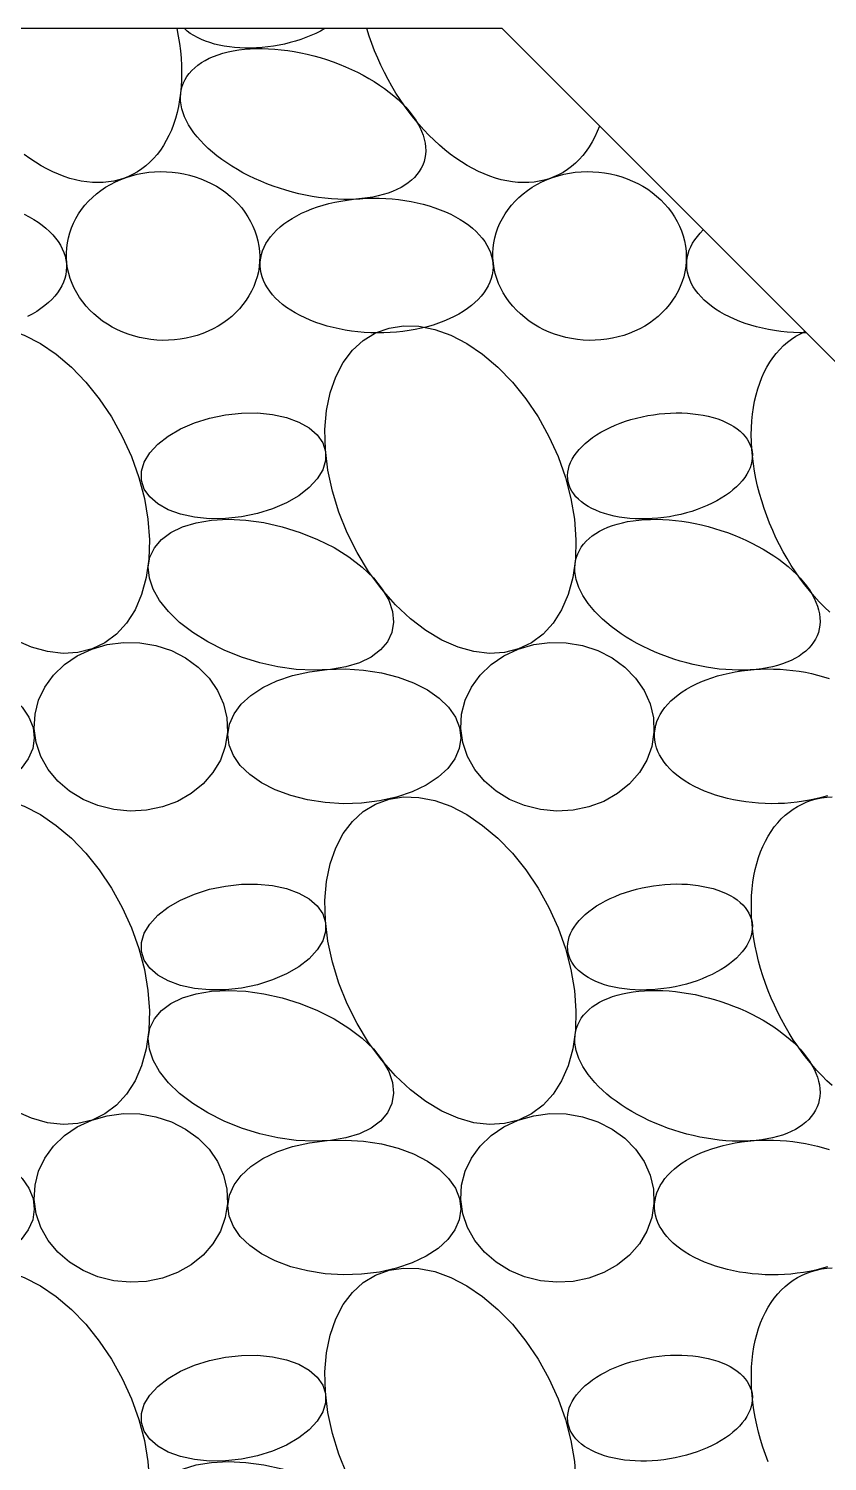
# Model space of a CAD drawing. Extents: x 10 to 698, y 9 to 300.
# Drawn here: x 669.776 to 671.648, y 139.422 to 142.779 of the extents above; entities that cross this region are included whole.
import ezdxf

# ---------------------------------------------------------------- set-up
doc = ezdxf.new("R2010")
doc.units = 0
doc.header["$LTSCALE"] = 0.5
doc.header["$MEASUREMENT"] = 0
doc.layers.get('0').update_dxf_attribs({"linetype": 'CONTINUOUS'})
doc.layers.add('A-DETL-MCUT', color=2, linetype='CONTINUOUS')
doc.layers.add('A-DETL-PATT', color=8, linetype='CONTINUOUS')

# ---------------------------------------------------------------- blocks, each defined once
blk = doc.blocks.new('BATT-01')
at = {"flags": 128}
for points in [[(-0.06648, 0.06741), (-0.07044, 0.06884), (-0.07469, 0.06949), (-0.07917, 0.06935), (-0.0838, 0.06843), (-0.0885, 0.06674), (-0.09321, 0.0643), (-0.09783, 0.06116), (-0.1023, 0.05738), (-0.10654, 0.053), (-0.11048, 0.04811), (-0.11406, 0.04278), (-0.11721, 0.0371), (-0.1199, 0.03117), (-0.12206, 0.02508), (-0.12368, 0.01893), (-0.12471, 0.01282), (-0.12515, 0.00685), (-0.12498, 0.00113), (-0.12421, -0.00426), (-0.12285, -0.00922), (-0.12093, -0.01368), (-0.11847, -0.01756), (-0.11552, -0.0208), (-0.11213, -0.02335), (-0.10834, -0.02515), (-0.10422, -0.0262), (-0.09985, -0.02645), (-0.09529, -0.02592), (-0.09061, -0.02461), (-0.0859, -0.02254), (-0.08122, -0.01975), (-0.07667, -0.01628), (-0.07231, -0.01219), (-0.06821, -0.00755), (-0.06444, -0.00243), (-0.06107, 0.00309), (-0.05814, 0.0089), (-0.05571, 0.01493), (-0.05382, 0.02106), (-0.05249, 0.0272), (-0.05176, 0.03325), (-0.05162, 0.03911), (-0.05209, 0.04467), (-0.05315, 0.04986), (-0.0548, 0.05458), (-0.05699, 0.05876), (-0.0597, 0.06233), (-0.06288, 0.06523)], [(-0.0518, 0.0327), (-0.0518, 0.03004), (-0.05098, 0.02734), (-0.04936, 0.02466), (-0.047, 0.02211), (-0.04397, 0.01974), (-0.04036, 0.01764), (-0.03627, 0.01587), (-0.03184, 0.01448), (-0.0272, 0.01352), (-0.02248, 0.01301), (-0.01783, 0.01297), (-0.0134, 0.0134), (-0.00932, 0.01429), (-0.00571, 0.0156), (-0.00268, 0.01731), (-0.00032, 0.01936), (0.00129, 0.02168), (0.00211, 0.02421), (0.00211, 0.02687), (0.00129, 0.02958), (-0.00032, 0.03225), (-0.00268, 0.03481), (-0.00571, 0.03717), (-0.00933, 0.03927), (-0.01341, 0.04104), (-0.01785, 0.04243), (-0.02249, 0.04339), (-0.02721, 0.0439), (-0.03185, 0.04395), (-0.03628, 0.04352), (-0.04037, 0.04263), (-0.04398, 0.04131), (-0.04701, 0.0396), (-0.04937, 0.03756), (-0.05098, 0.03523)], [(-0.07123, -0.0203), (-0.06995, -0.02303), (-0.0679, -0.02545), (-0.06514, -0.02751), (-0.06172, -0.02917), (-0.05772, -0.03038), (-0.05324, -0.03112), (-0.04836, -0.03137), (-0.0432, -0.03112), (-0.03788, -0.03039), (-0.03252, -0.02919), (-0.02722, -0.02754), (-0.02212, -0.02548), (-0.01732, -0.02307), (-0.01294, -0.02034), (-0.00907, -0.01737), (-0.00579, -0.01421), (-0.00319, -0.01095), (-0.00131, -0.00765), (-0.00021, -0.00438), (0.0001, -0.00123), (-0.00039, 0.00175), (-0.00167, 0.00448), (-0.00372, 0.0069), (-0.00648, 0.00897), (-0.0099, 0.01062), (-0.0139, 0.01183), (-0.01839, 0.01257), (-0.02326, 0.01282), (-0.02842, 0.01257), (-0.03374, 0.01184), (-0.03911, 0.01064), (-0.0444, 0.00899), (-0.0495, 0.00694), (-0.0543, 0.00452), (-0.05868, 0.00179), (-0.06255, -0.00118), (-0.06583, -0.00433), (-0.06843, -0.0076), (-0.07031, -0.0109), (-0.07141, -0.01417), (-0.07172, -0.01732)], [(-0.14801, -0.04955), (-0.14737, -0.05369), (-0.14593, -0.05767), (-0.14373, -0.06137), (-0.14085, -0.06468), (-0.13736, -0.06751), (-0.13336, -0.06978), (-0.12897, -0.07142), (-0.12431, -0.07238), (-0.11952, -0.07264), (-0.11473, -0.07219), (-0.11009, -0.07104), (-0.10573, -0.06923), (-0.10177, -0.0668), (-0.09833, -0.06383), (-0.0955, -0.06041), (-0.09337, -0.05662), (-0.09199, -0.05259), (-0.09142, -0.04842), (-0.09166, -0.04423), (-0.0927, -0.04016), (-0.09453, -0.03631), (-0.09708, -0.03279), (-0.10028, -0.0297), (-0.10403, -0.02715), (-0.10825, -0.02519), (-0.11279, -0.02388), (-0.11753, -0.02327), (-0.12233, -0.02336), (-0.12706, -0.02417), (-0.13158, -0.02565), (-0.13576, -0.02778), (-0.13947, -0.03049), (-0.14262, -0.0337), (-0.14511, -0.03732), (-0.14687, -0.04124), (-0.14784, -0.04536)], [(-0.09144, -0.05124), (-0.09098, -0.05432), (-0.08968, -0.05731), (-0.0876, -0.06014), (-0.08476, -0.06274), (-0.08125, -0.06504), (-0.07715, -0.06699), (-0.07257, -0.06854), (-0.06761, -0.06965), (-0.06239, -0.0703), (-0.05705, -0.07046), (-0.05172, -0.07014), (-0.04653, -0.06934), (-0.0416, -0.06809), (-0.03707, -0.0664), (-0.03303, -0.06433), (-0.02959, -0.06193), (-0.02683, -0.05925), (-0.02482, -0.05636), (-0.02362, -0.05333), (-0.02324, -0.05024), (-0.02371, -0.04716), (-0.025, -0.04416), (-0.02709, -0.04134), (-0.02993, -0.03874), (-0.03344, -0.03643), (-0.03753, -0.03448), (-0.04212, -0.03293), (-0.04708, -0.03182), (-0.0523, -0.03118), (-0.05763, -0.03101), (-0.06296, -0.03133), (-0.06816, -0.03213), (-0.07308, -0.03339), (-0.07762, -0.03507), (-0.08166, -0.03714), (-0.0851, -0.03955), (-0.08786, -0.04223), (-0.08986, -0.04512), (-0.09107, -0.04815)]]:
    blk.add_lwpolyline(points, close=True, dxfattribs=at)

msp = doc.modelspace()

# ---------------------------------------------------------------- linework, layer by layer
at = {"layer": 'A-DETL-MCUT'}
for p, q in [((670.88587003, 142.77896613), (665.88587003, 142.77896613)), ((672.13587003, 141.52896613), (670.88587003, 142.77896613))]:
    msp.add_line(p, q, dxfattribs=at)
at = {"layer": 'A-DETL-PATT', "extrusion": (0, 0, -1), "flags": 128}
for points in [[(-670.12358994, 142.77896613), (-670.12700112, 142.76145476), (-670.1298127, 142.74402864), (-670.13201881, 142.72672427), (-670.13361481, 142.70957788), (-670.13459736, 142.69262538), (-670.13496441, 142.6759023), (-670.13471519, 142.65944363), (-670.13385022, 142.64328387), (-670.13237132, 142.62745685), (-670.13028157, 142.61199573), (-670.12758535, 142.59693287), (-670.12428832, 142.58229984), (-670.12039738, 142.56812727), (-670.11592067, 142.55444486), (-670.11086758, 142.54128125), (-670.10524868, 142.52866402), (-670.09907575, 142.51661959), (-670.09236171, 142.50517319), (-670.08512062, 142.49434879), (-670.07736766, 142.48416907), (-670.06911905, 142.47465533), (-670.06039208, 142.46582752), (-670.05120502, 142.45770411), (-670.04157711, 142.45030212), (-670.03152852, 142.44363705), (-670.02108029, 142.43772287), (-670.01025431, 142.43257195), (-669.99907325, 142.42819509), (-669.98756052, 142.42460146), (-669.97574025, 142.42179857), (-669.96363718, 142.41979231), (-669.95127667, 142.41858687), (-669.93868459, 142.41818477), (-669.92588734, 142.41858687), (-669.91291169, 142.41979231), (-669.89978485, 142.42179857), (-669.88653429, 142.42460146), (-669.87318776, 142.42819509), (-669.85977323, 142.43257195), (-669.84631879, 142.43772287), (-669.8328526, 142.44363705), (-669.81940289, 142.45030212), (-669.80599782, 142.45770411), (-669.79266545, 142.46582752), (-669.77943373, 142.47465533), (-669.76633035, 142.48416907)], [(-670.47065584, 142.77896613), (-670.46025458, 142.77323827), (-670.44937425, 142.76782503), (-670.43805545, 142.76274661), (-670.42634041, 142.75802197), (-670.41427284, 142.75366874), (-670.40189778, 142.74970315), (-670.3892614, 142.74614001), (-670.37641086, 142.74299261), (-670.3633941, 142.7402727), (-670.3502597, 142.73799043), (-670.33705666, 142.7361543), (-670.32383425, 142.73477118), (-670.31064182, 142.73384622), (-670.29752858, 142.73338287), (-670.28454347, 142.73338287), (-670.27173493, 142.73384622), (-670.25915078, 142.73477118), (-670.24683796, 142.7361543), (-670.23484241, 142.73799043), (-670.2232089, 142.7402727), (-670.21198083, 142.74299261), (-670.20120011, 142.74614001), (-670.19090696, 142.74970315), (-670.18113979, 142.75366874), (-670.17193504, 142.75802197), (-670.16332706, 142.76274661), (-670.15534798, 142.76782503), (-670.14802755, 142.77323827), (-670.14139311, 142.77896613)], [(-671.11403647, 142.55079969), (-671.10885667, 142.53784941), (-671.10312, 142.52544689), (-671.09683834, 142.51361785), (-671.09002471, 142.5023868), (-671.08269323, 142.49177701), (-671.07485909, 142.48181048), (-671.06653853, 142.47250785), (-671.0577488, 142.46388842), (-671.04850811, 142.45597003), (-671.03883561, 142.44876911), (-671.02875135, 142.44230058), (-671.01827623, 142.43657784), (-671.00743195, 142.43161275), (-670.996241, 142.4274156), (-670.98472656, 142.4239951), (-670.97291249, 142.42135832), (-670.96082329, 142.41951074), (-670.94848401, 142.41845618), (-670.93592021, 142.41819684), (-670.92315794, 142.41873323), (-670.91022365, 142.42006427), (-670.89714414, 142.42218718), (-670.88394652, 142.42509756), (-670.87065814, 142.42878939), (-670.85730654, 142.43325502), (-670.84391939, 142.43848518), (-670.83052444, 142.44446905), (-670.81714944, 142.45119421), (-670.80382212, 142.45864673), (-670.7905701, 142.46681117), (-670.77742083, 142.4756706), (-670.76440158, 142.48520667), (-670.75153933, 142.49539961), (-670.73886072, 142.50622829), (-670.72639204, 142.51767028), (-670.71415913, 142.52970186), (-670.70218734, 142.54229809), (-670.69050148, 142.55543287), (-670.67912577, 142.56907899), (-670.66808379, 142.58320815), (-670.65739841, 142.59779108), (-670.64709179, 142.61279755), (-670.63718529, 142.62819646), (-670.62769943, 142.64395591), (-670.61865388, 142.66004322), (-670.61006738, 142.67642505), (-670.60195772, 142.69306747), (-670.59434172, 142.70993597), (-670.58723516, 142.72699559), (-670.58065276, 142.74421099), (-670.57460818, 142.76154648), (-670.56911392, 142.77896613)], [(-669.76600906, 142.34407202), (-669.7774374, 142.338191), (-669.78829388, 142.33195703), (-669.79854497, 142.32538939), (-669.80815896, 142.31850837), (-669.81710614, 142.31133525), (-669.82535886, 142.30389219), (-669.83289161, 142.2962022), (-669.83968111, 142.28828905), (-669.84570636, 142.28017721), (-669.85094876, 142.27189173), (-669.85539208, 142.26345824), (-669.8590226, 142.25490279), (-669.8618291, 142.24625185), (-669.8638029, 142.23753213), (-669.8649379, 142.2287706), (-669.8652306, 142.21999434), (-669.86468008, 142.21123048), (-669.86328805, 142.20250609), (-669.86105882, 142.19384816), (-669.85799926, 142.18528344), (-669.85411885, 142.1768384), (-669.84942957, 142.16853914), (-669.84394591, 142.16041133), (-669.83768484, 142.15248008), (-669.83066569, 142.14476991), (-669.82291017, 142.13730464), (-669.81444225, 142.13010736), (-669.8052881, 142.12320031), (-669.79547602, 142.11660484), (-669.78503633, 142.11034134), (-669.77400131, 142.10442916)], [(-671.59868131, 142.06615485), (-671.58372663, 142.06630434), (-671.56879473, 142.06692769), (-671.55393048, 142.06802305), (-671.53917853, 142.06958712), (-671.52458322, 142.07161519), (-671.51018841, 142.07410118), (-671.49603734, 142.07703761), (-671.48217255, 142.08041567), (-671.4686357, 142.08422519), (-671.45546745, 142.08845474), (-671.44270739, 142.0930916), (-671.43039385, 142.09812184), (-671.41856384, 142.10353034), (-671.4072529, 142.10930086), (-671.39649502, 142.11541605), (-671.38632253, 142.12185754), (-671.37676599, 142.12860597), (-671.36785413, 142.13564106), (-671.35961371, 142.14294168), (-671.35206951, 142.15048588), (-671.3452442, 142.15825099), (-671.33915827, 142.16621369), (-671.33383002, 142.17435005), (-671.32927546, 142.18263561), (-671.32550828, 142.19104548), (-671.3225398, 142.19955438), (-671.32037893, 142.20813676), (-671.31903217, 142.21676682), (-671.31850357, 142.22541862), (-671.31879471, 142.23406618), (-671.31990472, 142.2426835), (-671.32183027, 142.25124469), (-671.32456556, 142.25972402), (-671.32810239, 142.26809602), (-671.33243011, 142.27633553), (-671.33753573, 142.28441779), (-671.34340391, 142.29231852), (-671.35001701, 142.30001396), (-671.35735516, 142.307481)], [(-671.6536257, 141.41167024), (-671.64129085, 141.42358957), (-671.62921228, 141.43608366), (-671.61741518, 141.44912646), (-671.60592415, 141.46269076), (-671.59476316, 141.47674827), (-671.58395549, 141.49126967), (-671.57352367, 141.50622469), (-671.56348946, 141.52158213), (-671.5538738, 141.53730997), (-671.54469672, 141.55337539), (-671.53597737, 141.5697449), (-671.52773394, 141.58638436), (-671.51998362, 141.60325907), (-671.51274256, 141.62033383), (-671.50602588, 141.63757303), (-671.49984758, 141.65494072), (-671.49422055, 141.67240068), (-671.48915651, 141.68991649), (-671.48466604, 141.70745163), (-671.4807585, 141.72496953), (-671.47744203, 141.74243364), (-671.47472355, 141.75980755), (-671.47260874, 141.77705503), (-671.471102, 141.7941401), (-671.47020648, 141.81102714), (-671.46992404, 141.82768092), (-671.47025527, 141.84406671), (-671.47119949, 141.86015034), (-671.47275471, 141.87589827), (-671.47491771, 141.89127764), (-671.47768396, 141.9062564), (-671.4810477, 141.9208033), (-671.48500191, 141.934888), (-671.48953835, 141.94848112), (-671.49464756, 141.96155432), (-671.50031888, 141.97408034), (-671.50654048, 141.98603305), (-671.51329939, 141.99738752), (-671.5205815, 142.00812007), (-671.52837165, 142.01820832), (-671.53665357, 142.02763123), (-671.54540999, 142.03636915), (-671.55462266, 142.04440385), (-671.56427236, 142.05171858), (-671.57433896, 142.05829808), (-671.58480147, 142.06412864), (-671.59563808, 142.06919808)], [(-671.6480747, 140.98166703), (-671.63460763, 140.97776197), (-671.6207736, 140.97429974), (-671.60661539, 140.97129105), (-671.59217674, 140.96874519), (-671.57750229, 140.96667003), (-671.56263739, 140.96507199), (-671.54762801, 140.963956), (-671.53252051, 140.96332552), (-671.51736161, 140.96318249), (-671.50219816, 140.96352736), (-671.48707703, 140.96435906), (-671.47204495, 140.96567502), (-671.45714839, 140.96747118), (-671.44243339, 140.96974197), (-671.42794544, 140.97248038), (-671.41372932, 140.97567795), (-671.39982897, 140.9793248), (-671.38628736, 140.98340964), (-671.37314633, 140.98791986), (-671.36044652, 140.99284152), (-671.34822716, 140.99815939), (-671.33652604, 141.00385706), (-671.32537933, 141.00991689), (-671.31482146, 141.01632017), (-671.30488509, 141.0230471), (-671.29560091, 141.03007689), (-671.28699763, 141.0373878), (-671.27910185, 141.04495725), (-671.27193796, 141.05276184), (-671.2655281, 141.06077743), (-671.2598921, 141.06897926), (-671.25504737, 141.07734198), (-671.25100888, 141.08583973), (-671.24778913, 141.09444625), (-671.24539806, 141.10313494), (-671.24384305, 141.11187894), (-671.24312893, 141.12065123), (-671.24325789, 141.12942468), (-671.24422954, 141.13817219), (-671.24604087, 141.14686671), (-671.24868629, 141.15548136), (-671.25215762, 141.16398953), (-671.25644412, 141.17236491), (-671.26153255, 141.18058162), (-671.26740719, 141.18861426), (-671.27404987, 141.19643799), (-671.28144005, 141.20402864), (-671.28955491, 141.21136275), (-671.29836935, 141.21841764), (-671.30785613, 141.22517151), (-671.31798593, 141.23160349), (-671.32872744, 141.23769368), (-671.34004745, 141.24342328), (-671.35191098, 141.24877456), (-671.36428136, 141.25373099), (-671.37712034, 141.25827725), (-671.39038825, 141.26239928), (-671.40404408, 141.26608435), (-671.41804561, 141.26932106), (-671.43234957, 141.27209941), (-671.44691175, 141.27441082), (-671.46168713, 141.27624813), (-671.47663005, 141.27760566), (-671.49169431, 141.27847923), (-671.50683336, 141.27886614), (-671.52200039, 141.27876518), (-671.53714854, 141.27817666), (-671.55223098, 141.27710242), (-671.56720108, 141.27554576), (-671.58201258, 141.2735115), (-671.5966197, 141.27100593), (-671.61097728, 141.26803679), (-671.62504095, 141.26461326), (-671.63876724, 141.26074592), (-671.65211372, 141.25644673)], [(-671.65943372, 140.30261888), (-671.64702672, 140.31422582), (-671.63486254, 140.32641567), (-671.62296638, 140.33916317), (-671.61136289, 140.35244189), (-671.60007613, 140.3662243), (-671.58912949, 140.38048186), (-671.57854565, 140.39518499), (-671.56834657, 140.41030324), (-671.55855336, 140.42580526), (-671.54918634, 140.44165892), (-671.54026492, 140.45783137), (-671.53180759, 140.47428908), (-671.52383187, 140.49099795), (-671.5163543, 140.50792334), (-671.50939037, 140.52503017), (-671.50295453, 140.54228298), (-671.49706011, 140.55964602), (-671.49171932, 140.5770833), (-671.48694324, 140.59455868), (-671.48274176, 140.61203593), (-671.4791236, 140.62947884), (-671.47609625, 140.64685124), (-671.47366598, 140.66411714), (-671.47183785, 140.68124074), (-671.47061562, 140.69818656), (-671.47000184, 140.71491947), (-671.46999778, 140.73140479), (-671.47060345, 140.74760835), (-671.47181759, 140.76349657), (-671.47363769, 140.77903651), (-671.47605997, 140.79419598), (-671.47907941, 140.80894354), (-671.48268975, 140.82324863), (-671.48688352, 140.83708161), (-671.49165202, 140.8504138), (-671.49698536, 140.86321756), (-671.50287249, 140.87546636), (-671.50930121, 140.88713482), (-671.5162582, 140.89819874), (-671.52372903, 140.9086352), (-671.53169823, 140.91842257), (-671.54014926, 140.92754055), (-671.54906463, 140.93597026), (-671.55842584, 140.94369421), (-671.56821351, 140.95069641), (-671.57840733, 140.95696233), (-671.58898618, 140.96247899), (-671.59992814, 140.96723495), (-671.61121053, 140.97122037), (-671.62280995, 140.97442697), (-671.63470238, 140.97684811), (-671.64686316, 140.97847878), (-671.65926709, 140.97931559)], [(-671.6480747, 139.87794833), (-671.63460763, 139.87404327), (-671.6207736, 139.87058104), (-671.60661539, 139.86757235), (-671.59217674, 139.86502649), (-671.57750229, 139.86295133), (-671.56263739, 139.86135329), (-671.54762801, 139.8602373), (-671.53252051, 139.85960682), (-671.51736161, 139.8594638), (-671.50219816, 139.85980867), (-671.48707703, 139.86064037), (-671.47204495, 139.86195633), (-671.45714839, 139.86375248), (-671.44243339, 139.86602327), (-671.42794544, 139.86876168), (-671.41372932, 139.87195926), (-671.39982897, 139.8756061), (-671.38628736, 139.87969094), (-671.37314633, 139.88420117), (-671.36044652, 139.88912282), (-671.34822716, 139.8944407), (-671.33652604, 139.90013836), (-671.32537933, 139.9061982), (-671.31482146, 139.91260147), (-671.30488509, 139.9193284), (-671.29560091, 139.92635819), (-671.28699763, 139.93366911), (-671.27910185, 139.94123856), (-671.27193796, 139.94904314), (-671.2655281, 139.95705874), (-671.2598921, 139.96526057), (-671.25504737, 139.97362328), (-671.25100888, 139.98212103), (-671.24778913, 139.99072756), (-671.24539806, 139.99941625), (-671.24384305, 140.00816025), (-671.24312893, 140.01693253), (-671.24325789, 140.02570599), (-671.24422954, 140.03445349), (-671.24604087, 140.04314801), (-671.24868629, 140.05176267), (-671.25215762, 140.06027083), (-671.25644412, 140.06864622), (-671.26153255, 140.07686292), (-671.26740719, 140.08489556), (-671.27404987, 140.0927193), (-671.28144005, 140.10030995), (-671.28955491, 140.10764405), (-671.29836935, 140.11469895), (-671.30785613, 140.12145282), (-671.31798593, 140.12788479), (-671.32872744, 140.13397499), (-671.34004745, 140.13970458), (-671.35191098, 140.14505587), (-671.36428136, 140.1500123), (-671.37712034, 140.15455855), (-671.39038825, 140.15868059), (-671.40404408, 140.16236565), (-671.41804561, 140.16560237), (-671.43234957, 140.16838072), (-671.44691175, 140.17069212), (-671.46168713, 140.17252943), (-671.47663005, 140.17388697), (-671.49169431, 140.17476054), (-671.50683336, 140.17514744), (-671.52200039, 140.17504648), (-671.53714854, 140.17445797), (-671.55223098, 140.17338372), (-671.56720108, 140.17182706), (-671.58201258, 140.16979281), (-671.5966197, 140.16728724), (-671.61097728, 140.1643181), (-671.62504095, 140.16089457), (-671.63876724, 140.15702723), (-671.65211372, 140.15272803)], [(-671.50939037, 139.42131147), (-671.50295453, 139.43856429), (-671.49706011, 139.45592733), (-671.49171932, 139.47336461), (-671.48694324, 139.49083998), (-671.48274176, 139.50831724), (-671.4791236, 139.52576014), (-671.47609625, 139.54313255), (-671.47366598, 139.56039844), (-671.47183785, 139.57752204), (-671.47061562, 139.59446786), (-671.47000184, 139.61120077), (-671.46999778, 139.62768609), (-671.47060345, 139.64388965), (-671.47181759, 139.65977787), (-671.47363769, 139.67531782), (-671.47605997, 139.69047728), (-671.47907941, 139.70522484), (-671.48268975, 139.71952994), (-671.48688352, 139.73336291), (-671.49165202, 139.7466951), (-671.49698536, 139.75949886), (-671.50287249, 139.77174767), (-671.50930121, 139.78341612), (-671.5162582, 139.79448005), (-671.52372903, 139.80491651), (-671.53169823, 139.81470387), (-671.54014926, 139.82382186), (-671.54906463, 139.83225156), (-671.55842584, 139.83997552), (-671.56821351, 139.84697771), (-671.57840733, 139.85324363), (-671.58898618, 139.85876029), (-671.59992814, 139.86351626), (-671.61121053, 139.86750167), (-671.62280995, 139.87070827), (-671.63470238, 139.87312942), (-671.64686316, 139.87476008), (-671.65926709, 139.87559689)]]:
    msp.add_lwpolyline(points, dxfattribs=at)
for points in [[(-670.70297414, 142.46750751), (-670.70003539, 142.45948145), (-670.69630175, 142.45172815), (-670.69178379, 142.4442696), (-670.68649432, 142.43712694), (-670.68044833, 142.43032041), (-670.67366296, 142.4238693), (-670.66615745, 142.41779191), (-670.65795308, 142.41210546), (-670.64907308, 142.40682607), (-670.63954265, 142.4019687), (-670.62938879, 142.39754713), (-670.61864029, 142.39357388), (-670.60732761, 142.39006022), (-670.59548281, 142.38701611), (-670.58313949, 142.38445018), (-670.57033262, 142.3823697), (-670.55709851, 142.38078057), (-670.54347466, 142.37968729), (-670.52949971, 142.37909296), (-670.51521325, 142.37899927), (-670.5006558, 142.37940648), (-670.48586861, 142.38031344), (-670.47089359, 142.38171758), (-670.45577321, 142.38361491), (-670.44055031, 142.38600007), (-670.42526805, 142.38886628), (-670.40996975, 142.39220542), (-670.39469878, 142.39600803), (-670.37949841, 142.40026333), (-670.36441174, 142.40495926), (-670.34948153, 142.4100825), (-670.3347501, 142.41561854), (-670.32025922, 142.42155168), (-670.30604995, 142.4278651), (-670.29216258, 142.43454091), (-670.27863646, 142.44156018), (-670.26550995, 142.44890302), (-670.25282025, 142.45654861), (-670.24060332, 142.46447528), (-670.22889381, 142.47266056), (-670.2177249, 142.48108125), (-670.20712825, 142.48971348), (-670.1971339, 142.49853278), (-670.18777018, 142.50751416), (-670.17906363, 142.51663214), (-670.17103893, 142.5258609), (-670.16371883, 142.53517426), (-670.15712408, 142.54454583), (-670.15127337, 142.55394904), (-670.14618328, 142.56335723), (-670.14186825, 142.57274375), (-670.13834051, 142.58208198), (-670.13561005, 142.59134546), (-670.13368461, 142.60050791), (-670.13256966, 142.60954338), (-670.13226835, 142.61842625), (-670.13278154, 142.62713134), (-670.13410777, 142.63563398), (-670.13624328, 142.64391005), (-670.13918203, 142.65193611), (-670.14291567, 142.65968941), (-670.14743363, 142.66714796), (-670.1527231, 142.67429062), (-670.15876909, 142.68109715), (-670.16555445, 142.68754826), (-670.17305996, 142.69362565), (-670.18126434, 142.6993121), (-670.19014433, 142.70459149), (-670.19967477, 142.70944886), (-670.20982863, 142.71387043), (-670.22057713, 142.71784368), (-670.23188981, 142.72135734), (-670.2437346, 142.72440145), (-670.25607793, 142.72696738), (-670.2688848, 142.72904786), (-670.28211891, 142.73063699), (-670.29574275, 142.73173027), (-670.30971771, 142.7323246), (-670.32400416, 142.73241829), (-670.33856162, 142.73201108), (-670.35334881, 142.73110412), (-670.36832382, 142.72969998), (-670.38344421, 142.72780265), (-670.3986671, 142.72541749), (-670.41394936, 142.72255128), (-670.42924766, 142.71921214), (-670.44451864, 142.71540953), (-670.45971901, 142.71115423), (-670.47480568, 142.7064583), (-670.48973589, 142.70133506), (-670.50446731, 142.69579902), (-670.5189582, 142.68986588), (-670.53316747, 142.68355246), (-670.54705484, 142.67687665), (-670.56058095, 142.66985738), (-670.57370747, 142.66251454), (-670.58639717, 142.65486895), (-670.59861409, 142.64694228), (-670.6103236, 142.638757), (-670.62149251, 142.63033631), (-670.63208916, 142.62170408), (-670.64208351, 142.61288478), (-670.65144723, 142.6039034), (-670.66015378, 142.59478542), (-670.66817848, 142.58555666), (-670.67549858, 142.5762433), (-670.68209333, 142.56687174), (-670.68794405, 142.55746852), (-670.69303413, 142.54806033), (-670.69734916, 142.53867381), (-670.70087691, 142.52933558), (-670.70360737, 142.5200721), (-670.70553281, 142.51090965), (-670.70664776, 142.50187418), (-670.70694907, 142.49299131), (-670.70643588, 142.48428622), (-670.70510965, 142.47578359)], [(-670.31778872, 142.23350298), (-670.31668115, 142.22149957), (-670.3147358, 142.20958888), (-670.31195992, 142.19781522), (-670.30836383, 142.18622237), (-670.30396091, 142.17485348), (-670.29876753, 142.16375082), (-670.29280303, 142.15295572), (-670.28608958, 142.14250831), (-670.27865216, 142.13244748), (-670.27051844, 142.12281064), (-670.26171867, 142.11363364), (-670.2522856, 142.10495063), (-670.24225431, 142.09679391), (-670.23166212, 142.08919381), (-670.22054843, 142.08217861), (-670.20895459, 142.07577442), (-670.19692373, 142.07000505), (-670.18450061, 142.06489196), (-670.17173143, 142.06045418), (-670.1586637, 142.05670821), (-670.14534604, 142.053668), (-670.13182798, 142.05134484), (-670.11815981, 142.04974739), (-670.10439238, 142.04888158), (-670.09057691, 142.04875064), (-670.0767648, 142.04935505), (-670.06300741, 142.05069257), (-670.04935593, 142.05275822), (-670.03586115, 142.05554431), (-670.02257327, 142.05904048), (-670.00954171, 142.06323372), (-669.99681496, 142.06810844), (-669.98444036, 142.07364651), (-669.97246395, 142.07982731), (-669.96093028, 142.08662785), (-669.94988225, 142.09402285), (-669.93936096, 142.10198478), (-669.92940556, 142.11048403), (-669.92005307, 142.11948898), (-669.9113383, 142.12896613), (-669.90329365, 142.13888023), (-669.89594907, 142.14919439), (-669.88933186, 142.15987025), (-669.88346664, 142.17086809), (-669.87837524, 142.182147), (-669.8740766, 142.19366502), (-669.8705867, 142.2053793), (-669.86791853, 142.21724627), (-669.86608201, 142.22922177), (-669.86508398, 142.24126127), (-669.86492815, 142.25331996), (-669.8656151, 142.26535299), (-669.86714227, 142.27731561), (-669.86950398, 142.2891633), (-669.87269145, 142.30085199), (-669.87669282, 142.3123382), (-669.8814932, 142.3235792), (-669.88707473, 142.33453318), (-669.89341666, 142.34515938), (-669.90049539, 142.35541827), (-669.90828458, 142.36527169), (-669.91675527, 142.37468298), (-669.92587593, 142.38361714), (-669.93561264, 142.39204093), (-669.94592918, 142.39992301), (-669.95678716, 142.40723405), (-669.96814621, 142.41394687), (-669.97996405, 142.42003649), (-669.99219674, 142.42548025), (-670.00479875, 142.4302579), (-670.01772322, 142.43435168), (-670.03092205, 142.43774635), (-670.04434616, 142.44042928), (-670.0579456, 142.4423905), (-670.07166978, 142.4436227), (-670.08546764, 142.44412131), (-670.09928786, 142.44388446), (-670.11307903, 142.44291304), (-670.12678984, 142.44121067), (-670.14036928, 142.43878367), (-670.15376685, 142.43564108), (-670.16693269, 142.43179458), (-670.17981784, 142.42725849), (-670.19237435, 142.42204968), (-670.20455552, 142.41618752), (-670.21631604, 142.40969383), (-670.22761214, 142.40259276), (-670.23840182, 142.39491072), (-670.24864493, 142.3866763), (-670.25830336, 142.37792013), (-670.2673412, 142.36867477), (-670.2757248, 142.35897464), (-670.283423, 142.3488558), (-670.29040715, 142.3383559), (-670.29665126, 142.32751401), (-670.30213212, 142.31637045), (-670.30682933, 142.30496668), (-670.31072541, 142.29334513), (-670.31380588, 142.28154902), (-670.31605927, 142.26962224), (-670.3174772, 142.25760915), (-670.3180544, 142.24555445)], [(-671.3172268, 142.23350298), (-671.31611923, 142.22149957), (-671.31417388, 142.20958888), (-671.311398, 142.19781522), (-671.30780191, 142.18622237), (-671.30339899, 142.17485348), (-671.29820562, 142.16375082), (-671.29224111, 142.15295572), (-671.28552766, 142.14250831), (-671.27809024, 142.13244748), (-671.26995652, 142.12281064), (-671.26115675, 142.11363364), (-671.25172368, 142.10495063), (-671.24169239, 142.09679391), (-671.2311002, 142.08919381), (-671.21998652, 142.08217861), (-671.20839268, 142.07577442), (-671.19636182, 142.07000505), (-671.18393869, 142.06489196), (-671.17116951, 142.06045418), (-671.15810178, 142.05670821), (-671.14478412, 142.053668), (-671.13126606, 142.05134484), (-671.11759789, 142.04974739), (-671.10383047, 142.04888158), (-671.090015, 142.04875064), (-671.07620288, 142.04935505), (-671.06244549, 142.05069257), (-671.04879402, 142.05275822), (-671.03529923, 142.05554431), (-671.02201135, 142.05904048), (-671.00897979, 142.06323372), (-670.99625304, 142.06810844), (-670.98387845, 142.07364651), (-670.97190203, 142.07982731), (-670.96036836, 142.08662785), (-670.94932033, 142.09402285), (-670.93879904, 142.10198478), (-670.92884364, 142.11048403), (-670.91949116, 142.11948898), (-670.91077638, 142.12896613), (-670.90273174, 142.13888023), (-670.89538715, 142.14919439), (-670.88876994, 142.15987025), (-670.88290473, 142.17086809), (-670.87781333, 142.182147), (-670.87351468, 142.19366502), (-670.87002478, 142.2053793), (-670.86735661, 142.21724627), (-670.8655201, 142.22922177), (-670.86452207, 142.24126127), (-670.86436624, 142.25331996), (-670.86505318, 142.26535299), (-670.86658035, 142.27731561), (-670.86894207, 142.2891633), (-670.87212953, 142.30085199), (-670.8761309, 142.3123382), (-670.88093128, 142.3235792), (-670.88651282, 142.33453318), (-670.89285474, 142.34515938), (-670.89993347, 142.35541827), (-670.90772267, 142.36527169), (-670.91619335, 142.37468298), (-670.92531401, 142.38361714), (-670.93505072, 142.39204093), (-670.94536726, 142.39992301), (-670.95622525, 142.40723405), (-670.96758429, 142.41394687), (-670.97940214, 142.42003649), (-670.99163482, 142.42548025), (-671.00423683, 142.4302579), (-671.0171613, 142.43435168), (-671.03036014, 142.43774635), (-671.04378424, 142.44042928), (-671.05738368, 142.4423905), (-671.07110786, 142.4436227), (-671.08490572, 142.44412131), (-671.09872595, 142.44388446), (-671.11251711, 142.44291304), (-671.12622792, 142.44121067), (-671.13980737, 142.43878367), (-671.15320493, 142.43564108), (-671.16637078, 142.43179458), (-671.17925592, 142.42725849), (-671.19181243, 142.42204968), (-671.20399361, 142.41618752), (-671.21575412, 142.40969383), (-671.22705023, 142.40259276), (-671.2378399, 142.39491072), (-671.24808301, 142.3866763), (-671.25774145, 142.37792013), (-671.26677928, 142.36867477), (-671.27516289, 142.35897464), (-671.28286108, 142.3488558), (-671.28984523, 142.3383559), (-671.29608935, 142.32751401), (-671.3015702, 142.31637045), (-671.30626741, 142.30496668), (-671.31016349, 142.29334513), (-671.31324396, 142.28154902), (-671.31549735, 142.26962224), (-671.31691529, 142.25760915), (-671.31749249, 142.24555445)], [(-670.86466868, 142.21999434), (-670.86411816, 142.21123048), (-670.86272614, 142.20250609), (-670.8604969, 142.19384816), (-670.85743734, 142.18528344), (-670.85355693, 142.1768384), (-670.84886765, 142.16853914), (-670.843384, 142.16041133), (-670.83712292, 142.15248008), (-670.83010378, 142.14476991), (-670.82234826, 142.13730464), (-670.81388034, 142.13010736), (-670.80472619, 142.12320031), (-670.7949141, 142.11660484), (-670.78447442, 142.11034134), (-670.77343939, 142.10442916), (-670.76184314, 142.09888657), (-670.7497215, 142.09373073), (-670.73711195, 142.08897755), (-670.72405346, 142.08464172), (-670.71058638, 142.08073666), (-670.69675236, 142.07727444), (-670.68259414, 142.07426574), (-670.66815549, 142.07171988), (-670.65348104, 142.06964472), (-670.63861615, 142.06804668), (-670.62360676, 142.0669307), (-670.60849927, 142.06630022), (-670.59334036, 142.06615719), (-670.57817691, 142.06650206), (-670.56305578, 142.06733376), (-670.5480237, 142.06864972), (-670.53312714, 142.07044587), (-670.51841214, 142.07271666), (-670.5039242, 142.07545508), (-670.48970808, 142.07865265), (-670.47580772, 142.08229949), (-670.46226611, 142.08638434), (-670.44912508, 142.09089456), (-670.43642527, 142.09581621), (-670.42420592, 142.10113409), (-670.4125048, 142.10683175), (-670.40135808, 142.11289159), (-670.39080022, 142.11929487), (-670.38086384, 142.1260218), (-670.37157966, 142.13305158), (-670.36297639, 142.1403625), (-670.3550806, 142.14793195), (-670.34791671, 142.15573653), (-670.34150685, 142.16375213), (-670.33587085, 142.17195396), (-670.33102612, 142.18031668), (-670.32698764, 142.18881443), (-670.32376788, 142.19742095), (-670.32137681, 142.20610964), (-670.31982181, 142.21485364), (-670.31910768, 142.22362592), (-670.31923664, 142.23239938), (-670.32020829, 142.24114688), (-670.32201963, 142.2498414), (-670.32466504, 142.25845606), (-670.32813637, 142.26696423), (-670.33242287, 142.27533961), (-670.33751131, 142.28355632), (-670.34338594, 142.29158895), (-670.35002862, 142.29941269), (-670.35741881, 142.30700334), (-670.36553366, 142.31433745), (-670.3743481, 142.32139234), (-670.38383489, 142.32814621), (-670.39396469, 142.33457819), (-670.40470619, 142.34066838), (-670.41602621, 142.34639798), (-670.42788973, 142.35174926), (-670.44026011, 142.35670569), (-670.4530991, 142.36125195), (-670.46636701, 142.36537398), (-670.48002283, 142.36905905), (-670.49402437, 142.37229576), (-670.50832833, 142.37507411), (-670.5228905, 142.37738551), (-670.53766588, 142.37922282), (-670.5526088, 142.38058036), (-670.56767306, 142.38145393), (-670.58281211, 142.38184083), (-670.59797915, 142.38173987), (-670.61312729, 142.38115136), (-670.62820973, 142.38007712), (-670.64317983, 142.37852046), (-670.65799134, 142.3764862), (-670.67259845, 142.37398063), (-670.68695603, 142.37101149), (-670.70101971, 142.36758796), (-670.71474599, 142.36372062), (-670.72809247, 142.35942143), (-670.74101789, 142.35470366), (-670.75348229, 142.34958192), (-670.76544715, 142.34407202), (-670.77687548, 142.338191), (-670.78773197, 142.33195703), (-670.79798305, 142.32538939), (-670.80759704, 142.31850837), (-670.81654422, 142.31133525), (-670.82479694, 142.30389219), (-670.83232969, 142.2962022), (-670.83911919, 142.28828905), (-670.84514445, 142.28017721), (-670.85038684, 142.27189173), (-670.85483016, 142.26345824), (-670.85846069, 142.25490279), (-670.86126719, 142.24625185), (-670.86324099, 142.23753213), (-670.86437599, 142.2287706)], [(-671.47152998, 141.78854408), (-671.4722829, 141.78104918), (-671.47219863, 141.77345188), (-671.47127748, 141.76578158), (-671.46952304, 141.75806795), (-671.46694208, 141.75034082), (-671.46354459, 141.74263011), (-671.45934372, 141.73496563), (-671.45435571, 141.72737704), (-671.44859987, 141.71989371), (-671.44209846, 141.71254457), (-671.43487663, 141.70535807), (-671.42696233, 141.698362), (-671.41838617, 141.69158343), (-671.40918134, 141.6850486), (-671.39938344, 141.67878277), (-671.38903039, 141.67281019), (-671.37816223, 141.66715397), (-671.36682101, 141.66183599), (-671.35505061, 141.65687683), (-671.34289657, 141.65229567), (-671.3304059, 141.64811023), (-671.31762694, 141.64433671), (-671.30460912, 141.6409897), (-671.29140281, 141.63808216), (-671.27805909, 141.63562533), (-671.26462959, 141.63362873), (-671.25116627, 141.63210006), (-671.23772122, 141.63104525), (-671.22434645, 141.63046838), (-671.2110937, 141.63037168), (-671.19801425, 141.63075553), (-671.1851587, 141.63161843), (-671.17257679, 141.63295706), (-671.16031719, 141.63476622), (-671.14842733, 141.63703893), (-671.13695321, 141.63976639), (-671.12593922, 141.64293804), (-671.11542798, 141.64654163), (-671.10546015, 141.6505632), (-671.0960743, 141.65498719), (-671.08730673, 141.6597965), (-671.07919136, 141.66497251), (-671.0717596, 141.6704952), (-671.06504019, 141.67634321), (-671.05905913, 141.6824939), (-671.05383956, 141.68892349), (-671.04940168, 141.6956071), (-671.04576265, 141.70251887), (-671.04293655, 141.70963206), (-671.04093431, 141.71691915), (-671.03976369, 141.72435195), (-671.03942921, 141.7319017), (-671.03993216, 141.73953919), (-671.0412706, 141.74723488), (-671.04343935, 141.754959), (-671.04643002, 141.76268165), (-671.05023104, 141.77037297), (-671.05482771, 141.77800319), (-671.06020223, 141.7855428), (-671.06633382, 141.79296263), (-671.07319876, 141.80023397), (-671.08077049, 141.80732868), (-671.08901971, 141.81421933), (-671.0979145, 141.82087926), (-671.10742047, 141.82728269), (-671.11750082, 141.83340485), (-671.12811656, 141.83922206), (-671.13922663, 141.84471182), (-671.15078803, 141.84985287), (-671.16275604, 141.85462534), (-671.17508435, 141.85901077), (-671.18772528, 141.86299217), (-671.20062991, 141.86655416), (-671.21374833, 141.86968295), (-671.22702977, 141.87236643), (-671.24042286, 141.87459422), (-671.25387577, 141.87635771), (-671.26733647, 141.87765007), (-671.28075287, 141.87846631), (-671.29407307, 141.87880325), (-671.30724554, 141.87865961), (-671.32021932, 141.87803594), (-671.3329442, 141.87693464), (-671.34537097, 141.87535998), (-671.35745155, 141.87331806), (-671.36913919, 141.87081677), (-671.38038868, 141.86786578), (-671.3911565, 141.86447652), (-671.40140099, 141.8606621), (-671.41108252, 141.85643728), (-671.42016363, 141.85181839), (-671.42860918, 141.84682331), (-671.43638651, 141.84147137), (-671.44346552, 141.83578327), (-671.44981882, 141.82978102), (-671.45542185, 141.82348783), (-671.46025291, 141.81692806), (-671.46429332, 141.81012708), (-671.46752745, 141.80311121), (-671.46994279, 141.79590759)], [(-671.62699538, 141.36453281), (-671.62405664, 141.35650675), (-671.62032299, 141.34875345), (-671.61580503, 141.3412949), (-671.61051556, 141.33415224), (-671.60446958, 141.32734571), (-671.59768421, 141.32089461), (-671.5901787, 141.31481721), (-671.58197432, 141.30913076), (-671.57309433, 141.30385137), (-671.5635639, 141.29899401), (-671.55341004, 141.29457243), (-671.54266153, 141.29059919), (-671.53134885, 141.28708553), (-671.51950406, 141.28404142), (-671.50716074, 141.28147549), (-671.49435387, 141.279395), (-671.48111975, 141.27780587), (-671.46749591, 141.27671259), (-671.45352095, 141.27611827), (-671.4392345, 141.27602457), (-671.42467705, 141.27643179), (-671.40988985, 141.27733875), (-671.39491484, 141.27874288), (-671.37979446, 141.28064022), (-671.36457156, 141.28302537), (-671.3492893, 141.28589158), (-671.333991, 141.28923072), (-671.31872002, 141.29303334), (-671.30351966, 141.29728864), (-671.28843298, 141.30198456), (-671.27350278, 141.30710781), (-671.25877135, 141.31264384), (-671.24428046, 141.31857698), (-671.2300712, 141.3248904), (-671.21618382, 141.33156621), (-671.20265771, 141.33858548), (-671.1895312, 141.34592832), (-671.17684149, 141.35357391), (-671.16462457, 141.36150058), (-671.15291506, 141.36968586), (-671.14174615, 141.37810655), (-671.1311495, 141.38673879), (-671.12115515, 141.39555809), (-671.11179143, 141.40453946), (-671.10308488, 141.41365745), (-671.09506018, 141.4228862), (-671.08774008, 141.43219956), (-671.08114533, 141.44157113), (-671.07529462, 141.45097434), (-671.07020453, 141.46038254), (-671.0658895, 141.46976906), (-671.06236175, 141.47910729), (-671.05963129, 141.48837076), (-671.05770586, 141.49753322), (-671.0565909, 141.50656869), (-671.0562896, 141.51545155), (-671.05680278, 141.52415664), (-671.05812901, 141.53265928), (-671.06026453, 141.54093536), (-671.06320327, 141.54896142), (-671.06693692, 141.55671471), (-671.07145488, 141.56417326), (-671.07674435, 141.57131593), (-671.08279033, 141.57812246), (-671.0895757, 141.58457356), (-671.09708121, 141.59065095), (-671.10528559, 141.5963374), (-671.11416558, 141.60161679), (-671.12369601, 141.60647416), (-671.13384987, 141.61089573), (-671.14459838, 141.61486898), (-671.15591106, 141.61838264), (-671.16775585, 141.62142675), (-671.18009917, 141.62399268), (-671.19290604, 141.62607316), (-671.20614016, 141.62766229), (-671.219764, 141.62875557), (-671.23373896, 141.6293499), (-671.24802541, 141.62944359), (-671.26258287, 141.62903638), (-671.27737006, 141.62812942), (-671.29234507, 141.62672528), (-671.30746545, 141.62482795), (-671.32268835, 141.6224428), (-671.33797061, 141.61957659), (-671.35326891, 141.61623744), (-671.36853989, 141.61243483), (-671.38374026, 141.60817953), (-671.39882693, 141.6034836), (-671.41375714, 141.59836036), (-671.42848856, 141.59282432), (-671.44297945, 141.58689118), (-671.45718871, 141.58057776), (-671.47107609, 141.57390196), (-671.4846022, 141.56688268), (-671.49772871, 141.55953985), (-671.51041842, 141.55189426), (-671.52263534, 141.54396758), (-671.53434485, 141.5357823), (-671.54551376, 141.52736161), (-671.55611041, 141.51872938), (-671.56610476, 141.50991008), (-671.57546848, 141.50092871), (-671.58417503, 141.49181072), (-671.59219973, 141.48258197), (-671.59951983, 141.47326861), (-671.60611458, 141.46389704), (-671.61196529, 141.45449383), (-671.61705538, 141.44508563), (-671.62137041, 141.43569911), (-671.62489816, 141.42636088), (-671.62762862, 141.41709741), (-671.62955405, 141.40793495), (-671.63066901, 141.39889948), (-671.63097032, 141.39001661), (-671.63045713, 141.38131152), (-671.6291309, 141.37280889)], [(-671.47152998, 140.68482539), (-671.4722829, 140.67733049), (-671.47219863, 140.66973319), (-671.47127748, 140.66206288), (-671.46952304, 140.65434925), (-671.46694208, 140.64662213), (-671.46354459, 140.63891141), (-671.45934372, 140.63124693), (-671.45435571, 140.62365835), (-671.44859987, 140.61617501), (-671.44209846, 140.60882587), (-671.43487663, 140.60163937), (-671.42696233, 140.5946433), (-671.41838617, 140.58786474), (-671.40918134, 140.5813299), (-671.39938344, 140.57506407), (-671.38903039, 140.56909149), (-671.37816223, 140.56343528), (-671.36682101, 140.5581173), (-671.35505061, 140.55315813), (-671.34289657, 140.54857697), (-671.3304059, 140.54439153), (-671.31762694, 140.54061801), (-671.30460912, 140.537271), (-671.29140281, 140.53436346), (-671.27805909, 140.53190664), (-671.26462959, 140.52991003), (-671.25116627, 140.52838136), (-671.23772122, 140.52732656), (-671.22434645, 140.52674969), (-671.2110937, 140.52665299), (-671.19801425, 140.52703683), (-671.1851587, 140.52789974), (-671.17257679, 140.52923836), (-671.16031719, 140.53104753), (-671.14842733, 140.53332023), (-671.13695321, 140.53604769), (-671.12593922, 140.53921935), (-671.11542798, 140.54282293), (-671.10546015, 140.5468445), (-671.0960743, 140.55126849), (-671.08730673, 140.5560778), (-671.07919136, 140.56125381), (-671.0717596, 140.56677651), (-671.06504019, 140.57262451), (-671.05905913, 140.57877521), (-671.05383956, 140.5852048), (-671.04940168, 140.5918884), (-671.04576265, 140.59880017), (-671.04293655, 140.60591336), (-671.04093431, 140.61320045), (-671.03976369, 140.62063325), (-671.03942921, 140.628183), (-671.03993216, 140.6358205), (-671.0412706, 140.64351619), (-671.04343935, 140.6512403), (-671.04643002, 140.65896296), (-671.05023104, 140.66665427), (-671.05482771, 140.6742845), (-671.06020223, 140.6818241), (-671.06633382, 140.68924393), (-671.07319876, 140.69651527), (-671.08077049, 140.70360999), (-671.08901971, 140.71050064), (-671.0979145, 140.71716056), (-671.10742047, 140.72356399), (-671.11750082, 140.72968615), (-671.12811656, 140.73550336), (-671.13922663, 140.74099312), (-671.15078803, 140.74613418), (-671.16275604, 140.75090665), (-671.17508435, 140.75529207), (-671.18772528, 140.75927348), (-671.20062991, 140.76283546), (-671.21374833, 140.76596425), (-671.22702977, 140.76864773), (-671.24042286, 140.77087553), (-671.25387577, 140.77263902), (-671.26733647, 140.77393138), (-671.28075287, 140.77474761), (-671.29407307, 140.77508456), (-671.30724554, 140.77494092), (-671.32021932, 140.77431724), (-671.3329442, 140.77321594), (-671.34537097, 140.77164129), (-671.35745155, 140.76959936), (-671.36913919, 140.76709807), (-671.38038868, 140.76414709), (-671.3911565, 140.76075783), (-671.40140099, 140.75694341), (-671.41108252, 140.75271858), (-671.42016363, 140.74809969), (-671.42860918, 140.74310462), (-671.43638651, 140.73775268), (-671.44346552, 140.73206458), (-671.44981882, 140.72606232), (-671.45542185, 140.71976914), (-671.46025291, 140.71320936), (-671.46429332, 140.70640839), (-671.46752745, 140.69939252), (-671.46994279, 140.69218889)], [(-671.62699538, 140.26081411), (-671.62405664, 140.25278805), (-671.62032299, 140.24503476), (-671.61580503, 140.23757621), (-671.61051556, 140.23043354), (-671.60446958, 140.22362701), (-671.59768421, 140.21717591), (-671.5901787, 140.21109852), (-671.58197432, 140.20541207), (-671.57309433, 140.20013268), (-671.5635639, 140.19527531), (-671.55341004, 140.19085374), (-671.54266153, 140.18688049), (-671.53134885, 140.18336683), (-671.51950406, 140.18032272), (-671.50716074, 140.17775679), (-671.49435387, 140.17567631), (-671.48111975, 140.17408718), (-671.46749591, 140.1729939), (-671.45352095, 140.17239957), (-671.4392345, 140.17230588), (-671.42467705, 140.17271309), (-671.40988985, 140.17362005), (-671.39491484, 140.17502419), (-671.37979446, 140.17692152), (-671.36457156, 140.17930667), (-671.3492893, 140.18217288), (-671.333991, 140.18551203), (-671.31872002, 140.18931464), (-671.30351966, 140.19356994), (-671.28843298, 140.19826587), (-671.27350278, 140.20338911), (-671.25877135, 140.20892515), (-671.24428046, 140.21485829), (-671.2300712, 140.22117171), (-671.21618382, 140.22784751), (-671.20265771, 140.23486679), (-671.1895312, 140.24220962), (-671.17684149, 140.24985521), (-671.16462457, 140.25778189), (-671.15291506, 140.26596717), (-671.14174615, 140.27438786), (-671.1311495, 140.28302009), (-671.12115515, 140.29183939), (-671.11179143, 140.30082076), (-671.10308488, 140.30993875), (-671.09506018, 140.3191675), (-671.08774008, 140.32848086), (-671.08114533, 140.33785243), (-671.07529462, 140.34725564), (-671.07020453, 140.35666384), (-671.0658895, 140.36605036), (-671.06236175, 140.37538859), (-671.05963129, 140.38465206), (-671.05770586, 140.39381452), (-671.0565909, 140.40284999), (-671.0562896, 140.41173286), (-671.05680278, 140.42043795), (-671.05812901, 140.42894058), (-671.06026453, 140.43721666), (-671.06320327, 140.44524272), (-671.06693692, 140.45299602), (-671.07145488, 140.46045457), (-671.07674435, 140.46759723), (-671.08279033, 140.47440376), (-671.0895757, 140.48085486), (-671.09708121, 140.48693226), (-671.10528559, 140.49261871), (-671.11416558, 140.4978981), (-671.12369601, 140.50275546), (-671.13384987, 140.50717704), (-671.14459838, 140.51115028), (-671.15591106, 140.51466394), (-671.16775585, 140.51770805), (-671.18009917, 140.52027398), (-671.19290604, 140.52235447), (-671.20614016, 140.5239436), (-671.219764, 140.52503688), (-671.23373896, 140.5256312), (-671.24802541, 140.5257249), (-671.26258287, 140.52531768), (-671.27737006, 140.52441072), (-671.29234507, 140.52300659), (-671.30746545, 140.52110925), (-671.32268835, 140.5187241), (-671.33797061, 140.51585789), (-671.35326891, 140.51251875), (-671.36853989, 140.50871613), (-671.38374026, 140.50446083), (-671.39882693, 140.49976491), (-671.41375714, 140.49464166), (-671.42848856, 140.48910563), (-671.44297945, 140.48317249), (-671.45718871, 140.47685907), (-671.47107609, 140.47018326), (-671.4846022, 140.46316399), (-671.49772871, 140.45582115), (-671.51041842, 140.44817556), (-671.52263534, 140.44024889), (-671.53434485, 140.43206361), (-671.54551376, 140.42364292), (-671.55611041, 140.41501068), (-671.56610476, 140.40619138), (-671.57546848, 140.39721001), (-671.58417503, 140.38809202), (-671.59219973, 140.37886327), (-671.59951983, 140.36954991), (-671.60611458, 140.36017834), (-671.61196529, 140.35077513), (-671.61705538, 140.34136693), (-671.62137041, 140.33198041), (-671.62489816, 140.32264218), (-671.62762862, 140.31337871), (-671.62955405, 140.30421625), (-671.63066901, 140.29518078), (-671.63097032, 140.28629792), (-671.63045713, 140.27759283), (-671.6291309, 140.26909019)], [(-671.47152998, 139.58110669), (-671.4722829, 139.57361179), (-671.47219863, 139.56601449), (-671.47127748, 139.55834419), (-671.46952304, 139.55063055), (-671.46694208, 139.54290343), (-671.46354459, 139.53519272), (-671.45934372, 139.52752824), (-671.45435571, 139.51993965), (-671.44859987, 139.51245631), (-671.44209846, 139.50510718), (-671.43487663, 139.49792067), (-671.42696233, 139.4909246), (-671.41838617, 139.48414604), (-671.40918134, 139.4776112), (-671.39938344, 139.47134537), (-671.38903039, 139.4653728), (-671.37816223, 139.45971658), (-671.36682101, 139.4543986), (-671.35505061, 139.44943944), (-671.34289657, 139.44485827), (-671.3304059, 139.44067284), (-671.31762694, 139.43689931), (-671.30460912, 139.43355231), (-671.29140281, 139.43064477), (-671.27805909, 139.42818794), (-671.26462959, 139.42619133), (-671.25116627, 139.42466267), (-671.23772122, 139.42360786), (-671.22434645, 139.42303099), (-671.2110937, 139.42293429), (-671.19801425, 139.42331814), (-671.1851587, 139.42418104), (-671.17257679, 139.42551966), (-671.16031719, 139.42732883), (-671.14842733, 139.42960154), (-671.13695321, 139.432329), (-671.12593922, 139.43550065), (-671.11542798, 139.43910423), (-671.10546015, 139.4431258), (-671.0960743, 139.4475498), (-671.08730673, 139.45235911), (-671.07919136, 139.45753512), (-671.0717596, 139.46305781), (-671.06504019, 139.46890582), (-671.05905913, 139.47505651), (-671.05383956, 139.4814861), (-671.04940168, 139.48816971), (-671.04576265, 139.49508148), (-671.04293655, 139.50219466), (-671.04093431, 139.50948175), (-671.03976369, 139.51691455), (-671.03942921, 139.5244643), (-671.03993216, 139.5321018), (-671.0412706, 139.53979749), (-671.04343935, 139.5475216), (-671.04643002, 139.55524426), (-671.05023104, 139.56293558), (-671.05482771, 139.5705658), (-671.06020223, 139.57810541), (-671.06633382, 139.58552523), (-671.07319876, 139.59279657), (-671.08077049, 139.59989129), (-671.08901971, 139.60678194), (-671.0979145, 139.61344186), (-671.10742047, 139.61984529), (-671.11750082, 139.62596746), (-671.12811656, 139.63178467), (-671.13922663, 139.63727442), (-671.15078803, 139.64241548), (-671.16275604, 139.64718795), (-671.17508435, 139.65157337), (-671.18772528, 139.65555478), (-671.20062991, 139.65911677), (-671.21374833, 139.66224555), (-671.22702977, 139.66492903), (-671.24042286, 139.66715683), (-671.25387577, 139.66892032), (-671.26733647, 139.67021268), (-671.28075287, 139.67102891), (-671.29407307, 139.67136586), (-671.30724554, 139.67122222), (-671.32021932, 139.67059854), (-671.3329442, 139.66949725), (-671.34537097, 139.66792259), (-671.35745155, 139.66588067), (-671.36913919, 139.66337937), (-671.38038868, 139.66042839), (-671.3911565, 139.65703913), (-671.40140099, 139.65322471), (-671.41108252, 139.64899988), (-671.42016363, 139.644381), (-671.42860918, 139.63938592), (-671.43638651, 139.63403398), (-671.44346552, 139.62834588), (-671.44981882, 139.62234363), (-671.45542185, 139.61605044), (-671.46025291, 139.60949067), (-671.46429332, 139.60268969), (-671.46752745, 139.59567382), (-671.46994279, 139.5884702)]]:
    msp.add_lwpolyline(points, close=True, dxfattribs=at)

# ---------------------------------------------------------------- block references
at = {"layer": 'A-DETL-PATT', "xscale": -8, "yscale": 8, "zscale": 8}
for p in [(669.05826616, 141.52692581), (670.05770424, 141.52692581), (669.05826616, 140.42320712), (670.05770424, 140.42320712), (669.05826616, 139.31948842), (670.05770424, 139.31948842)]:
    msp.add_blockref('BATT-01', p, dxfattribs=at)

doc.saveas('drawing.dxf')
